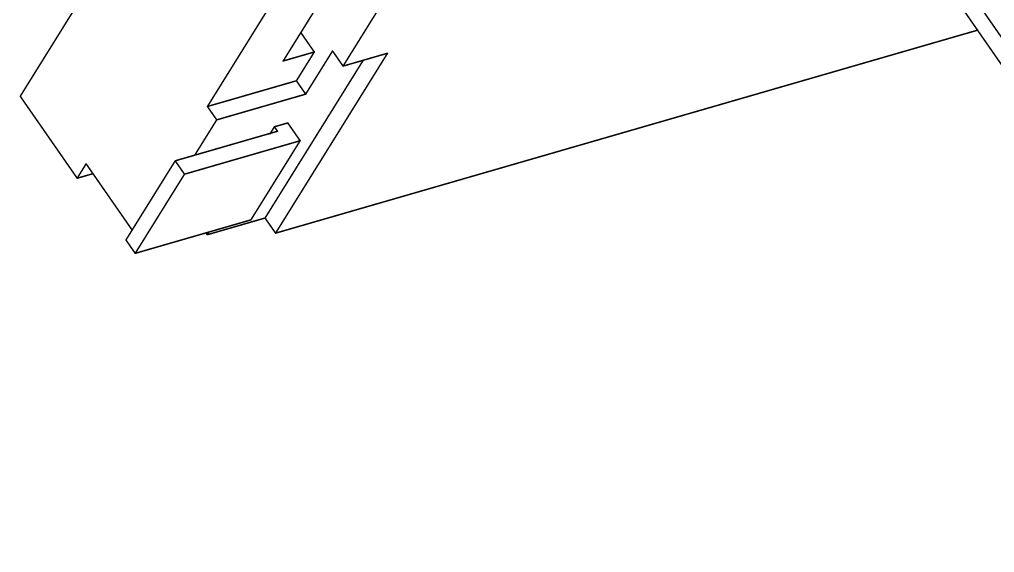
# Model space of a CAD drawing. Header units: millimetres. Extents: x 235 to 830, y 272 to 692.
# Drawn here: x 557.2 to 565.52, y 414.43 to 418.97 of the extents above; entities that cross this region are included whole.
import ezdxf

# ---------------------------------------------------------------- set-up
doc = ezdxf.new("R2010")
doc.units = ezdxf.units.MM
doc.layers.add('Mechanical1', color=6, linetype='Continuous')

msp = doc.modelspace()

# ---------------------------------------------------------------- linework, layer by layer
at = {"layer": 'Mechanical1', "const_width": 0.0127}
for points in [[(561.4722, 424.7197), (570.8133, 411.2874)], [(561.3958, 424.5971), (570.7369, 411.1647)], [(559.4524, 418.6135), (560.4454, 420.2079)], [(558.8065, 418.2258), (559.9522, 420.0654)], [(557.21, 418.3128), (558.0884, 419.7232)], [(559.9632, 418.57), (560.5972, 419.588)], [(559.3877, 417.1466), (565.3743, 418.8761)], [(559.603, 418.8554), (559.7179, 418.6902)], [(559.3877, 417.1466), (560.3425, 418.6796)], [(559.4524, 418.6135), (559.7179, 418.6902)], [(559.5652, 418.4449), (559.7179, 418.6902)], [(559.6443, 418.3311), (559.8735, 418.699)], [(559.8735, 418.699), (559.9632, 418.57)], [(559.9632, 418.57), (560.3425, 418.6796)], [(559.298, 417.2756), (560.1352, 418.6197)], [(558.8065, 418.2258), (559.5652, 418.4449)], [(559.5652, 418.4449), (559.6443, 418.3311)], [(557.21, 418.3128), (557.6956, 417.6146)], [(558.8856, 418.1119), (559.6443, 418.3311)], [(558.8065, 418.2258), (558.8856, 418.1119)], [(558.6983, 417.8111), (558.8856, 418.1119)], [(558.5316, 417.7629), (559.4041, 418.015)], [(559.3392, 417.991), (559.3778, 418.0529)], [(559.3778, 418.0529), (559.4916, 418.0858)], [(559.3778, 418.0529), (559.4041, 418.015)], [(559.4916, 418.0858), (559.5971, 417.934)], [(558.6108, 417.6491), (559.5971, 417.934)], [(559.177, 417.2595), (559.5971, 417.934)], [(558.1115, 417.0884), (558.5316, 417.7629)], [(558.5316, 417.7629), (558.6108, 417.6491)], [(557.6956, 417.6146), (557.7719, 417.7373)], [(557.7719, 417.7373), (558.1643, 417.1731)], [(557.6956, 417.6146), (557.8302, 417.6535)], [(558.1907, 416.9746), (558.6108, 417.6491)], [(558.1907, 416.9746), (559.177, 417.2595)], [(558.8049, 417.1331), (559.298, 417.2756)], [(559.298, 417.2756), (559.3877, 417.1466)], [(558.1115, 417.0884), (558.1907, 416.9746)], [(558.7939, 417.1488), (558.8049, 417.1331)], [(558.8049, 417.1331), (558.8192, 417.1561)]]:
    msp.add_lwpolyline(points, dxfattribs=at)
at = {"layer": 'Mechanical1', "const_width": 0.00635}
for points in [[(559.5999, 418.8554, 1), (559.6062, 418.8554, 1)], [(565.3711, 418.8761, 1), (565.3775, 418.8761, 1)], [(559.7148, 418.6902, 1), (559.7211, 418.6902, 1)], [(559.7148, 418.6902, 1), (559.7211, 418.6902, 1)], [(559.7148, 418.6902, 1), (559.7211, 418.6902, 1)], [(559.8703, 418.699, 1), (559.8766, 418.699, 1)], [(559.8703, 418.699, 1), (559.8766, 418.699, 1)], [(560.3394, 418.6796, 1), (560.3457, 418.6796, 1)], [(560.3394, 418.6796, 1), (560.3457, 418.6796, 1)], [(559.4492, 418.6135, 1), (559.4556, 418.6135, 1)], [(559.4492, 418.6135, 1), (559.4556, 418.6135, 1)], [(560.132, 418.6197, 1), (560.1383, 418.6197, 1)], [(559.96, 418.57, 1), (559.9664, 418.57, 1)], [(559.96, 418.57, 1), (559.9664, 418.57, 1)], [(559.96, 418.57, 1), (559.9664, 418.57, 1)], [(559.562, 418.4449, 1), (559.5683, 418.4449, 1)], [(559.562, 418.4449, 1), (559.5683, 418.4449, 1)], [(559.562, 418.4449, 1), (559.5683, 418.4449, 1)], [(557.2069, 418.3128, 1), (557.2132, 418.3128, 1)], [(557.2069, 418.3128, 1), (557.2132, 418.3128, 1)], [(559.6411, 418.3311, 1), (559.6475, 418.3311, 1)], [(559.6411, 418.3311, 1), (559.6475, 418.3311, 1)], [(559.6411, 418.3311, 1), (559.6475, 418.3311, 1)], [(558.8033, 418.2258, 1), (558.8096, 418.2258, 1)], [(558.8033, 418.2258, 1), (558.8096, 418.2258, 1)], [(558.8033, 418.2258, 1), (558.8096, 418.2258, 1)], [(558.8824, 418.1119, 1), (558.8888, 418.1119, 1)], [(558.8824, 418.1119, 1), (558.8888, 418.1119, 1)], [(558.8824, 418.1119, 1), (558.8888, 418.1119, 1)], [(559.3746, 418.0529, 1), (559.3809, 418.0529, 1)], [(559.3746, 418.0529, 1), (559.3809, 418.0529, 1)], [(559.3746, 418.0529, 1), (559.3809, 418.0529, 1)], [(559.401, 418.015, 1), (559.4073, 418.015, 1)], [(559.401, 418.015, 1), (559.4073, 418.015, 1)], [(559.4884, 418.0858, 1), (559.4947, 418.0858, 1)], [(559.4884, 418.0858, 1), (559.4947, 418.0858, 1)], [(559.336, 417.991, 1), (559.3424, 417.991, 1)], [(559.5939, 417.934, 1), (559.6003, 417.934, 1)], [(559.5939, 417.934, 1), (559.6003, 417.934, 1)], [(559.5939, 417.934, 1), (559.6003, 417.934, 1)], [(558.5285, 417.7629, 1), (558.5348, 417.7629, 1)], [(558.5285, 417.7629, 1), (558.5348, 417.7629, 1)], [(558.5285, 417.7629, 1), (558.5348, 417.7629, 1)], [(558.6951, 417.8111, 1), (558.7014, 417.8111, 1)], [(557.7688, 417.7373, 1), (557.7751, 417.7373, 1)], [(557.7688, 417.7373, 1), (557.7751, 417.7373, 1)], [(557.6924, 417.6146, 1), (557.6987, 417.6146, 1)], [(557.6924, 417.6146, 1), (557.6987, 417.6146, 1)], [(557.6924, 417.6146, 1), (557.6987, 417.6146, 1)], [(557.827, 417.6535, 1), (557.8334, 417.6535, 1)], [(558.6076, 417.6491, 1), (558.614, 417.6491, 1)], [(558.6076, 417.6491, 1), (558.614, 417.6491, 1)], [(558.6076, 417.6491, 1), (558.614, 417.6491, 1)], [(559.1738, 417.2595, 1), (559.1802, 417.2595, 1)], [(559.1738, 417.2595, 1), (559.1802, 417.2595, 1)], [(559.2949, 417.2756, 1), (559.3012, 417.2756, 1)], [(559.2949, 417.2756, 1), (559.3012, 417.2756, 1)], [(559.2949, 417.2756, 1), (559.3012, 417.2756, 1)], [(558.1611, 417.1731, 1), (558.1675, 417.1731, 1)], [(558.1083, 417.0884, 1), (558.1147, 417.0884, 1)], [(558.1083, 417.0884, 1), (558.1147, 417.0884, 1)], [(558.7908, 417.1488, 1), (558.7971, 417.1488, 1)], [(558.8017, 417.1331, 1), (558.808, 417.1331, 1)], [(558.8017, 417.1331, 1), (558.808, 417.1331, 1)], [(558.8017, 417.1331, 1), (558.808, 417.1331, 1)], [(558.816, 417.1561, 1), (558.8224, 417.1561, 1)], [(559.3846, 417.1466, 1), (559.3909, 417.1466, 1)], [(559.3846, 417.1466, 1), (559.3909, 417.1466, 1)], [(559.3846, 417.1466, 1), (559.3909, 417.1466, 1)], [(558.1875, 416.9746, 1), (558.1939, 416.9746, 1)], [(558.1875, 416.9746, 1), (558.1939, 416.9746, 1)], [(558.1875, 416.9746, 1), (558.1939, 416.9746, 1)]]:
    msp.add_lwpolyline(points, format="xyb", close=True, dxfattribs=at)

doc.saveas('drawing.dxf')
